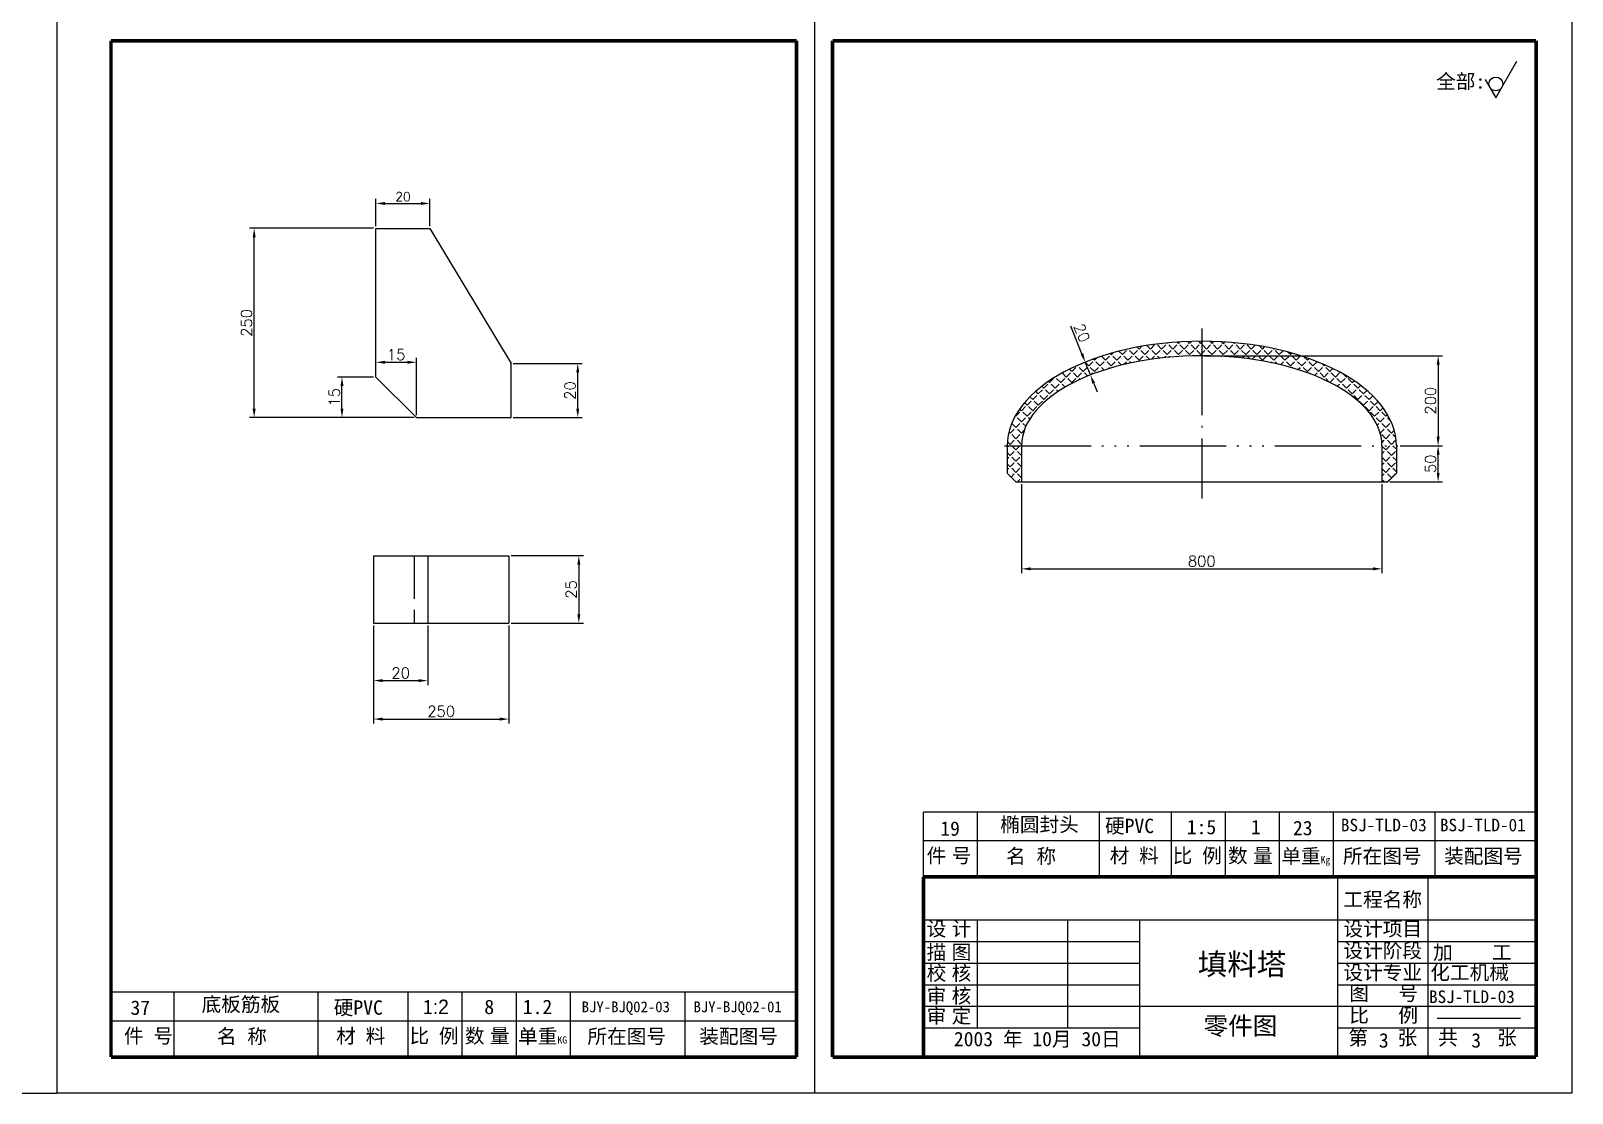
# Model space of a CAD drawing. Extents: x -699 to 795, y -2090 to -821.
# Drawn here: x -285.8 to 141.9, y -2090.2 to -1795.4 of the extents above; entities that cross this region are included whole.
import ezdxf

# ---------------------------------------------------------------- set-up
doc = ezdxf.new("R2010")
doc.units = 0
doc.header["$MEASUREMENT"] = 0
for name, pattern in [('ACAD_ISO02W100', [15, 12, -3]), ('ACAD_ISO04W100', [30.5, 24, -3, 0.5, -3]), ('ACAD_ISO05W100', [37.5, 24, -3, 0.5, -3, 0.5, -3, 0.5, -3])]:
    doc.linetypes.add(name, pattern=pattern)
doc.layers.get('DEFPOINTS').update_dxf_attribs({"linetype": 'CONTINUOUS'})
for name, color, linetype in [('中线', 1, 'ACAD_ISO04W100'), ('文字', 6, 'CONTINUOUS'), ('标注', 5, 'CONTINUOUS'), ('细线', 4, 'CONTINUOUS'), ('边框线', 7, 'CONTINUOUS')]:
    doc.layers.add(name, color=color, linetype=linetype)
doc.styles.get("Standard").update_dxf_attribs({"font": 'txt.shx'})
doc.styles.add('文字', font='SIMFANG.TTF', dxfattribs={"height": 5})
doc.dimstyles.new('ISO-25', dxfattribs={"dimtxt": 2.5, "dimasz": 2.5, "dimexe": 1.25, "dimexo": 0.625, "dimtad": 1, "dimdec": 4, "dimdsep": 46, "dimlunit": 6, "dimtxsty": 'Standard', "dimcen": 2.5, "dimadec": 0, "dimazin": 0, "dimtfac": 1, "dimtdec": 4, "dimtmove": 0, "dimatfit": 3, "dimfxl": 1, "dimtolj": 1, "dimtzin": 0, "dimarcsym": 0})
doc.dimstyles.get("Standard").update_dxf_attribs({"dimtxt": 2.5, "dimasz": 2.5, "dimexe": 1.25, "dimexo": 0.625, "dimtad": 1, "dimdec": 4, "dimdsep": 46, "dimlunit": 6, "dimtxsty": 'Standard', "dimcen": 2.5, "dimadec": 0, "dimazin": 0, "dimtfac": 1, "dimtdec": 4, "dimtmove": 0, "dimatfit": 3, "dimfxl": 1, "dimtolj": 1, "dimtzin": 0, "dimarcsym": 0})

# ---------------------------------------------------------------- blocks, each defined once
blk = doc.blocks.new('*D18')
at = {"layer": 'DEFPOINTS', "color": 0}
for p in [(93.55, -1910.55), (104.75, -1910.55), (90.75, -1920.55)]:
    blk.add_point(p, dxfattribs=at)
at = {"layer": '标注', "color": 0, "lineweight": -2}
for p, q in [((94.18, -1910.55), (106, -1910.55)), ((104.75, -1918.05), (104.75, -1913.05)), ((91.38, -1920.55), (106, -1920.55))]:
    blk.add_line(p, q, dxfattribs=at)
at = {"layer": '标注', "color": 0}
for points in [[(104.34, -1913.05), (105.17, -1913.05), (104.75, -1910.55)], [(104.34, -1918.05), (105.17, -1918.05), (104.75, -1920.55)]]:
    blk.add_solid(points, dxfattribs=at)
at = {"layer": '标注', "color": 0, "insert": (102.63, -1915.55), "char_height": 3, "attachment_point": 5, "rotation": 90}
blk.add_mtext('\\A1;50', dxfattribs=at)
blk = doc.blocks.new('*D19')
at = {"layer": 'DEFPOINTS', "color": 0}
for p in [(39.15, -1885.55), (94.18, -1910.55), (104.75, -1910.55)]:
    blk.add_point(p, dxfattribs=at)
at = {"layer": '标注', "color": 0, "lineweight": -2}
for p, q in [((39.78, -1885.55), (106, -1885.55)), ((104.75, -1888.05), (104.75, -1908.05)), ((94.8, -1910.55), (106, -1910.55))]:
    blk.add_line(p, q, dxfattribs=at)
at = {"layer": '标注', "color": 0}
for points in [[(104.34, -1888.05), (105.17, -1888.05), (104.75, -1885.55)], [(104.34, -1908.05), (105.17, -1908.05), (104.75, -1910.55)]]:
    blk.add_solid(points, dxfattribs=at)
at = {"layer": '标注', "color": 0, "insert": (102.63, -1898.05), "char_height": 3, "attachment_point": 5, "rotation": 90}
blk.add_mtext('\\A1;200', dxfattribs=at)
blk = doc.blocks.new('*D20')
at = {"layer": 'DEFPOINTS', "color": 0}
for p in [(-10.85, -1920.55), (89.15, -1920.55), (89.15, -1944.68)]:
    blk.add_point(p, dxfattribs=at)
at = {"layer": '标注', "color": 0, "lineweight": -2}
for p, q in [((-10.85, -1921.18), (-10.85, -1945.93)), ((89.15, -1921.18), (89.15, -1945.93)), ((-8.35, -1944.68), (86.65, -1944.68))]:
    blk.add_line(p, q, dxfattribs=at)
at = {"layer": '标注', "color": 0}
for points in [[(-8.35, -1944.27), (-8.35, -1945.1), (-10.85, -1944.68)], [(86.65, -1944.27), (86.65, -1945.1), (89.15, -1944.68)]]:
    blk.add_solid(points, dxfattribs=at)
at = {"layer": '标注', "color": 0, "insert": (39.15, -1942.56), "char_height": 3, "attachment_point": 5}
blk.add_mtext('\\A1;800', dxfattribs=at)
blk = doc.blocks.new('*D21')
at = {"layer": 'DEFPOINTS', "color": 0}
for p in [(6.82, -1887.33), (6.99, -1887.25), (8.42, -1890.83)]:
    blk.add_point(p, dxfattribs=at)
at = {"layer": '标注', "color": 0, "lineweight": -2}
for p, q in [((5.89, -1885), (2.84, -1877.34)), ((6.41, -1887.49), (5.65, -1887.79)), ((8.24, -1890.9), (6.82, -1887.33)), ((7.84, -1891.06), (7.08, -1891.36)), ((9.16, -1893.23), (10.09, -1895.55))]:
    blk.add_line(p, q, dxfattribs=at)
at = {"layer": '标注', "color": 0}
for points in [[(6.28, -1884.85), (5.5, -1885.16), (6.82, -1887.33)], [(9.55, -1893.07), (8.78, -1893.38), (8.24, -1890.9)]]:
    blk.add_solid(points, dxfattribs=at)
at = {"layer": '标注', "color": 0, "insert": (5.88, -1879.22), "char_height": 3, "attachment_point": 5, "rotation": 291.7104}
blk.add_mtext('\\A1;20', dxfattribs=at)
blk = doc.blocks.new('*D190')
at = {"layer": 'DEFPOINTS', "color": 0}
for p in [(-190.67, -1959.78), (-175.67, -1959.78), (-175.67, -1975.7)]:
    blk.add_point(p, dxfattribs=at)
at = {"layer": '标注', "color": 0, "lineweight": -2}
for p, q in [((-190.67, -1960.41), (-190.67, -1976.95)), ((-175.67, -1960.41), (-175.67, -1976.95)), ((-188.17, -1975.7), (-178.17, -1975.7))]:
    blk.add_line(p, q, dxfattribs=at)
at = {"layer": '标注', "color": 0}
for points in [[(-188.17, -1975.28), (-188.17, -1976.11), (-190.67, -1975.7)], [(-178.17, -1975.28), (-178.17, -1976.11), (-175.67, -1975.7)]]:
    blk.add_solid(points, dxfattribs=at)
at = {"layer": '标注', "color": 0, "insert": (-183.17, -1973.57), "char_height": 3, "attachment_point": 5}
blk.add_mtext('\\A1;20', dxfattribs=at)
blk = doc.blocks.new('*D191')
at = {"layer": 'DEFPOINTS', "color": 0}
for p in [(-190.67, -1960.72), (-153.17, -1959.78), (-153.17, -1986.37)]:
    blk.add_point(p, dxfattribs=at)
at = {"layer": '标注', "color": 0, "lineweight": -2}
for p, q in [((-190.67, -1961.35), (-190.67, -1987.62)), ((-153.17, -1960.41), (-153.17, -1987.62)), ((-188.17, -1986.37), (-155.67, -1986.37))]:
    blk.add_line(p, q, dxfattribs=at)
at = {"layer": '标注', "color": 0}
for points in [[(-188.17, -1985.95), (-188.17, -1986.79), (-190.67, -1986.37)], [(-155.67, -1985.95), (-155.67, -1986.79), (-153.17, -1986.37)]]:
    blk.add_solid(points, dxfattribs=at)
at = {"layer": '标注', "color": 0, "insert": (-171.92, -1984.24), "char_height": 3, "attachment_point": 5}
blk.add_mtext('\\A1;250', dxfattribs=at)
blk = doc.blocks.new('*D192')
at = {"layer": 'DEFPOINTS', "color": 0}
for p in [(-199.46, -1891.46), (-190.04, -1891.46), (-178.79, -1902.71)]:
    blk.add_point(p, dxfattribs=at)
at = {"layer": '标注', "color": 0, "lineweight": -2}
for p, q in [((-190.67, -1891.46), (-200.71, -1891.46)), ((-199.46, -1900.21), (-199.46, -1893.96)), ((-179.42, -1902.71), (-200.71, -1902.71))]:
    blk.add_line(p, q, dxfattribs=at)
at = {"layer": '标注', "color": 0}
for points in [[(-199.87, -1893.96), (-199.04, -1893.96), (-199.46, -1891.46)], [(-199.87, -1900.21), (-199.04, -1900.21), (-199.46, -1902.71)]]:
    blk.add_solid(points, dxfattribs=at)
at = {"layer": '标注', "color": 0, "insert": (-201.58, -1897.09), "char_height": 3, "attachment_point": 5, "rotation": 90}
blk.add_mtext('\\A1;15', dxfattribs=at)
blk = doc.blocks.new('*D193')
at = {"layer": 'DEFPOINTS', "color": 0}
for p in [(-178.79, -1887.37), (-190.04, -1891.46), (-178.79, -1902.71)]:
    blk.add_point(p, dxfattribs=at)
at = {"layer": '标注', "color": 0, "lineweight": -2}
for p, q in [((-190.04, -1890.84), (-190.04, -1886.12)), ((-178.79, -1902.09), (-178.79, -1886.12)), ((-187.54, -1887.37), (-181.29, -1887.37))]:
    blk.add_line(p, q, dxfattribs=at)
at = {"layer": '标注', "color": 0}
for points in [[(-187.54, -1886.96), (-187.54, -1887.79), (-190.04, -1887.37)], [(-181.29, -1886.96), (-181.29, -1887.79), (-178.79, -1887.37)]]:
    blk.add_solid(points, dxfattribs=at)
at = {"layer": '标注', "color": 0, "insert": (-184.42, -1885.25), "char_height": 3, "attachment_point": 5}
blk.add_mtext('\\A1;15', dxfattribs=at)
blk = doc.blocks.new('*D194')
at = {"layer": 'DEFPOINTS', "color": 0}
for p in [(-153.17, -1941.03), (-153.17, -1959.78), (-133.72, -1959.78)]:
    blk.add_point(p, dxfattribs=at)
at = {"layer": '标注', "color": 0, "lineweight": -2}
for p, q in [((-152.54, -1941.03), (-132.47, -1941.03)), ((-133.72, -1943.53), (-133.72, -1957.28)), ((-152.54, -1959.78), (-132.47, -1959.78))]:
    blk.add_line(p, q, dxfattribs=at)
at = {"layer": '标注', "color": 0}
for points in [[(-134.14, -1943.53), (-133.31, -1943.53), (-133.72, -1941.03)], [(-134.14, -1957.28), (-133.31, -1957.28), (-133.72, -1959.78)]]:
    blk.add_solid(points, dxfattribs=at)
at = {"layer": '标注', "color": 0, "insert": (-135.85, -1950.41), "char_height": 3, "attachment_point": 5, "rotation": 90}
blk.add_mtext('\\A1;25', dxfattribs=at)
blk = doc.blocks.new('*D195')
at = {"layer": 'DEFPOINTS', "color": 0}
for p in [(-223.83, -1850.21), (-190.04, -1850.21), (-178.79, -1902.71)]:
    blk.add_point(p, dxfattribs=at)
at = {"layer": '标注', "color": 0, "lineweight": -2}
for p, q in [((-190.67, -1850.21), (-225.08, -1850.21)), ((-223.83, -1900.21), (-223.83, -1852.71)), ((-179.42, -1902.71), (-225.08, -1902.71))]:
    blk.add_line(p, q, dxfattribs=at)
at = {"layer": '标注', "color": 0}
for points in [[(-224.25, -1852.71), (-223.41, -1852.71), (-223.83, -1850.21)], [(-224.25, -1900.21), (-223.41, -1900.21), (-223.83, -1902.71)]]:
    blk.add_solid(points, dxfattribs=at)
at = {"layer": '标注', "color": 0, "insert": (-225.96, -1876.46), "char_height": 3, "attachment_point": 5, "rotation": 90}
blk.add_mtext('\\A1;250', dxfattribs=at)
blk = doc.blocks.new('*D196')
at = {"layer": 'DEFPOINTS', "color": 0}
for p in [(-152.54, -1887.71), (-134.03, -1887.71), (-152.54, -1902.71)]:
    blk.add_point(p, dxfattribs=at)
at = {"layer": '标注', "color": 0, "lineweight": -2}
for p, q in [((-151.92, -1887.71), (-132.78, -1887.71)), ((-134.03, -1900.21), (-134.03, -1890.21)), ((-151.92, -1902.71), (-132.78, -1902.71))]:
    blk.add_line(p, q, dxfattribs=at)
at = {"layer": '标注', "color": 0}
for points in [[(-134.45, -1890.21), (-133.62, -1890.21), (-134.03, -1887.71)], [(-134.45, -1900.21), (-133.62, -1900.21), (-134.03, -1902.71)]]:
    blk.add_solid(points, dxfattribs=at)
at = {"layer": '标注', "color": 0, "insert": (-136.16, -1895.21), "char_height": 3, "attachment_point": 5, "rotation": 90}
blk.add_mtext('\\A1;20', dxfattribs=at)
blk = doc.blocks.new('*D197')
at = {"layer": 'DEFPOINTS', "color": 0}
for p in [(-175.04, -1843.31), (-190.04, -1850.21), (-175.04, -1850.21)]:
    blk.add_point(p, dxfattribs=at)
at = {"layer": '标注', "color": 0, "lineweight": -2}
for p, q in [((-190.04, -1849.59), (-190.04, -1842.06)), ((-187.54, -1843.31), (-177.54, -1843.31)), ((-175.04, -1849.59), (-175.04, -1842.06))]:
    blk.add_line(p, q, dxfattribs=at)
at = {"layer": '标注', "color": 0}
for points in [[(-187.54, -1842.89), (-187.54, -1843.72), (-190.04, -1843.31)], [(-177.54, -1842.89), (-177.54, -1843.72), (-175.04, -1843.31)]]:
    blk.add_solid(points, dxfattribs=at)
at = {"layer": '标注', "color": 0, "insert": (-182.54, -1841.43), "char_height": 2.5, "attachment_point": 5}
blk.add_mtext('\\A1;20', dxfattribs=at)

msp = doc.modelspace()

# ---------------------------------------------------------------- hatches: boundary and pattern name
at = {"layer": '标注'}
h = msp.add_hatch(dxfattribs=at)
h.set_pattern_fill('ANGLE', color=256, scale=8, angle=45, style=0)
h.set_pattern_definition([(45, (0, 235.0753), (-1.555635, 1.555635), [1.6, -0.6]), (135, (0, 235.0753), (-1.555635, -1.555635), [1.6, -0.6])])
edge = h.paths.add_edge_path()
edge.add_line((39.1528, -1885.55066), (39.1528, -1881.55066))
edge.add_ellipse((39.1528, -1910.55066), major_axis=(-54, 0), ratio=0.537037037, start_angle=270, end_angle=360)
edge.add_line((-14.8472, -1910.55066), (-10.8472, -1910.55066))
edge.add_ellipse((39.1528, -1910.55066), major_axis=(-50, 0), ratio=0.5, start_angle=270, end_angle=360, ccw=False)
edge = h.paths.add_edge_path()
edge.add_line((39.1528, -1881.55066), (39.1528, -1885.55066))
edge.add_ellipse((39.1528, -1910.55066), major_axis=(-50, 0), ratio=0.5, start_angle=180, end_angle=270, ccw=False)
edge.add_line((89.1528, -1910.55066), (93.1528, -1910.55066))
edge.add_ellipse((39.1528, -1910.55066), major_axis=(-54, 0), ratio=0.537037037, start_angle=180, end_angle=270)
h.paths.add_polyline_path([(-10.8472, -1910.55066), (-14.8472, -1910.55066), (-14.8472, -1918.15066), (-12.4472, -1920.55066), (-10.8472, -1920.55066)])
h.paths.add_polyline_path([(89.1528, -1920.55066), (90.7528, -1920.55066), (93.1528, -1918.15066), (93.1528, -1910.55066), (89.1528, -1910.55066)])

# ---------------------------------------------------------------- linework, layer by layer
at = {"layer": '中线'}
msp.add_line((39.1528, -1878.00646), (39.1528, -1925.14523), dxfattribs=at)
at = {"layer": '中线', "linetype": 'ACAD_ISO05W100'}
msp.add_line((-15.58227, -1910.55066), (93.55207, -1910.55066), dxfattribs=at)
at = {"layer": '中线', "linetype": 'ACAD_ISO02W100'}
msp.add_line((-179.41787, -1941.03483), (-179.41787, -1959.78483), dxfattribs=at)
at = {"layer": '文字'}
for p, q in [((120.74492, -1813.98371), (126.60309, -1803.83707)), ((117.81584, -1808.91039), (120.74492, -1813.98371)), ((131.94362, -2012.16404), (-38.05638, -2012.16404)), ((-38.05638, -2030.16404), (-38.05638, -2012.16404)), ((-23.05638, -2030.16404), (-23.05638, -2012.16404)), ((10.74883, -2030.16404), (10.74883, -2012.16404)), ((30.74883, -2030.16404), (30.74883, -2012.16404)), ((45.74883, -2030.16404), (45.74883, -2012.16404)), ((60.74883, -2030.16404), (60.74883, -2012.16404)), ((75.74883, -2030.16404), (75.74883, -2012.16404)), ((103.84623, -2012.16404), (103.84623, -2030.16404)), ((131.94362, -2020.16404), (-38.05638, -2020.16404)), ((76.94362, -2080.16404), (76.94362, -2030.16404)), ((101.94362, -2080.16404), (101.94362, -2030.16404)), ((131.94362, -2042.16404), (-38.05638, -2042.16404)), ((-23.05638, -2072.16404), (-23.05638, -2042.16404)), ((1.94362, -2072.16404), (1.94362, -2042.16404)), ((21.94362, -2080.16404), (21.94362, -2042.16404)), ((21.94362, -2048.16404), (-38.05638, -2048.16404)), ((131.94362, -2048.16404), (76.94362, -2048.16404)), ((21.94362, -2054.16404), (-38.05638, -2054.16404)), ((131.94362, -2054.16404), (76.94362, -2054.16404)), ((21.94362, -2060.16404), (-38.05638, -2060.16404)), ((131.94362, -2060.16404), (76.94362, -2060.16404)), ((-73.30638, -2062.16404), (-263.55638, -2062.16404)), ((-246.05638, -2080.16404), (-246.05638, -2062.16404)), ((-206.05638, -2080.16404), (-206.05638, -2062.16404)), ((-181.05638, -2080.16404), (-181.05638, -2062.16404)), ((-166.05638, -2080.16404), (-166.05638, -2062.16404)), ((-151.05638, -2080.16404), (-151.05638, -2062.16404)), ((-136.05638, -2080.16404), (-136.05638, -2062.16404)), ((-104.34138, -2062.16404), (-104.34138, -2080.16404)), ((-73.30638, -2070.16404), (-263.55638, -2070.16404)), ((131.94362, -2066.16404), (-38.05638, -2066.16404)), ((104.45043, -2069.32899), (127.64727, -2069.32899)), ((21.94362, -2072.16404), (-38.05638, -2072.16404)), ((131.94362, -2072.16404), (76.94362, -2072.16404))]:
    msp.add_line(p, q, dxfattribs=at)
msp.add_circle((120.74492, -1810.14418), 1.91977, dxfattribs=at)
at = {"layer": '细线'}
for p, q in [((-278.55638, -1496.16404), (-278.55638, -2090.16404)), ((-278.55638, -1496.16404), (-278.55638, -2090.16404)), ((-68.30638, -1496.16404), (-68.30638, -2090.16404)), ((141.94362, -2090.16404), (141.94362, -1496.16404)), ((-699.05638, -2090.16404), (-278.55638, -2090.16404)), ((141.94362, -2090.16404), (-278.55638, -2090.16404))]:
    msp.add_line(p, q, dxfattribs=at)
at = {"layer": '边框线'}
for p, q in [((-190.04287, -1891.46448), (-190.04287, -1850.21448)), ((-190.04287, -1850.21448), (-175.04287, -1850.21448)), ((-175.04287, -1850.21448), (-152.54287, -1887.71448)), ((-152.54287, -1902.71448), (-152.54287, -1887.71448)), ((-190.04287, -1891.46448), (-178.79287, -1902.71448)), ((-178.79287, -1902.71448), (-152.54287, -1902.71448)), ((-14.8472, -1910.55066), (-14.8472, -1918.15066)), ((-10.8472, -1910.55066), (-10.8472, -1920.55066)), ((89.1528, -1910.55066), (89.1528, -1920.55066)), ((93.1528, -1910.55066), (93.1528, -1918.15066)), ((-14.8472, -1918.15066), (-12.4472, -1920.55066)), ((-12.4472, -1920.55066), (90.7528, -1920.55066)), ((93.1528, -1918.15066), (90.7528, -1920.55066)), ((-190.66787, -1941.03483), (-153.16787, -1941.03483)), ((-190.66787, -1941.03483), (-190.66787, -1959.78483)), ((-175.66787, -1941.03483), (-175.66787, -1959.78483)), ((-153.16787, -1941.03483), (-153.16787, -1959.78483)), ((-190.66787, -1959.78483), (-153.16787, -1959.78483))]:
    msp.add_line(p, q, dxfattribs=at)
at = {"layer": '边框线', "const_width": 1}
for points in [[(-73.30638, -1798.16404), (-263.55638, -1798.16404)], [(-263.55638, -2080.16404), (-263.55638, -1798.16404)], [(-73.30638, -2080.16404), (-73.30638, -1798.16404)], [(-63.30638, -2080.16404), (-63.30638, -1798.16404)], [(131.94362, -1798.16404), (-63.30638, -1798.16404)], [(131.94362, -2080.16404), (131.94362, -1798.16404)], [(131.94362, -2030.16404), (-38.05638, -2030.16404)], [(-38.05638, -2030.16404), (-38.05638, -2080.16404)], [(-73.30638, -2080.16404), (-263.55638, -2080.16404)], [(131.94362, -2080.16404), (-63.30638, -2080.16404)]]:
    msp.add_lwpolyline(points, dxfattribs=at)
at = {"layer": '边框线'}
for major_axis, ratio in [((-54, 0), 0.537037037), ((-50, 0), 0.5)]:
    msp.add_ellipse((39.1528, -1910.55066), major_axis=major_axis, ratio=ratio, start_param=3.141592654, end_param=6.283185307, dxfattribs=at)

# ---------------------------------------------------------------- texts
at = {"layer": '文字', "style": '文字'}
for s, insert, char_height, width, attachment_point in [('全部:', (104.1884, -1807.44188), 4, 20.2861, 1), ('椭圆封头', (-16.77583, -2013.61629), 4, 42.4102, 1), ('硬PVC', (12.29608, -2014.00532), 4, 27.3113, 1), ('1:5', (35.00075, -2014.32581), 4, 15.543, 1), ('1', (52.78331, -2014.32581), 4, 15.543, 1), ('23', (64.45906, -2014.59726), 4, 27.3113, 1), ('BSJ-TLD-03', (77.75722, -2014.01727), 3.5, 85, 1), ('BSJ-TLD-01', (105.24756, -2014.01727), 3.5, 85, 1), ('19', (-33.41423, -2014.7533), 4, 15, 1), ('\\fￋￎￌ￥|b0|i0|c134|p2;件 号', (-37.20589, -2022.26241), 4, 18.2593, 1), ('\\fￋￎￌ￥|b0|i0|c134|p2;名  称', (-15.15225, -2022.38597), 4, 23.3386, 1), ('材 料', (13.59091, -2022.26241), 4, 18.2593, 1), ('比 例', (31.07486, -2022.26241), 4, 18.2593, 1), ('\\fￋￎￌ￥|b0|i0|c134|p2;数 量', (46.45173, -2022.26241), 4, 18.2593, 1), ('单重{\\H0.5x;Kg}', (61.21252, -2022.38597), 4, 23.3386, 1), ('所在图号', (78.32145, -2022.38597), 4, 23.3386, 1), ('装配图号', (106.41885, -2022.38597), 4, 23.3386, 1), ('工程名称{\\fSimSun|b0|i0|c134|p2;}', (78.45482, -2034.41744), 4, 26.5308, 1), ('\\fￋￎￌ￥|b0|i0|c134|p2;设 计', (-37.20589, -2042.54005), 4, 18.2593, 1), ('设计项目{\\fSimSun|b0|i0|c134|p2;}', (78.45482, -2042.55612), 4, 26.5308, 1), ('\\fￋￎￌ￥|b0|i0|c134|p2;描 图', (-37.20589, -2049.051), 4, 18.2593, 1), ('设计阶段{\\fSimSun|b0|i0|c134|p2;}', (78.45482, -2048.602), 4, 26.5308, 1), ('加    工', (114.24993, -2053.52687), 4, 34.1946, 8), ('填料塔', (38.04035, -2051.36134), 6, 49.7004, 1), ('\\fￋￎￌ￥|b0|i0|c134|p2;校 核', (-37.20589, -2054.86434), 4, 18.2593, 1), ('设计专业{\\fSimSun|b0|i0|c134|p2;}', (78.45482, -2054.68529), 4, 26.5308, 1), ('化工机械{\\fSimSun|b0|i0|c134|p2;}', (102.56667, -2054.66479), 4, 34.1946, 1), ('\\fￋￎￌ￥|b0|i0|c134|p2;审 核', (-37.20589, -2061.14275), 4, 18.2593, 1), ('图   号{\\fSimSun|b0|i0|c134|p2;}', (80.0839, -2060.43805), 4, 26.5308, 1), ('BSJ-TLD-03', (102.21552, -2061.66326), 3.5, 85, 1), ('37', (-258.1479, -2064.43567), 4, 15, 1), ('底板筋板', (-238.42676, -2063.50917), 4, 42.4102, 1), ('硬PVC', (-201.74509, -2064.41269), 4, 27.3113, 1), ('1\\fￋￎￌ￥|b0|i0|c0|p2;:\\fￋￎￌ￥|b0|i0|c134|p2;2', (-176.98765, -2064.21869), 4, 15.543, 1), ('8', (-159.95785, -2064.21869), 4, 15.543, 1), ('1.2', (-149.26137, -2064.21869), 4, 15.543, 1), ('BJY-BJQ02-03', (-132.93134, -2064.71443), 3, 85, 1), ('BJY-BJQ02-01', (-101.8963, -2064.71443), 3, 85, 1), ('比   例{\\fSimSun|b0|i0|c134|p2;}', (80.0839, -2066.50709), 4, 26.5308, 1), ('\\fￋￎￌ￥|b0|i0|c134|p2;审 定', (-37.20589, -2066.72356), 4, 18.2593, 1), ('零件图', (39.65931, -2068.9793), 5, 49.7004, 1), ('件 号', (-259.95279, -2072.26241), 4, 18.2593, 1), ('\\fￋￎￌ￥|b0|i0|c134|p2;名  称', (-234.17612, -2072.38597), 4, 23.3386, 1), ('材 料', (-201.0702, -2072.26241), 4, 18.2593, 1), ('比 例', (-180.73034, -2072.26241), 4, 18.2593, 1), ('\\fￋￎￌ￥|b0|i0|c134|p2;数 量', (-165.35347, -2072.26241), 4, 18.2593, 1), ('单重\\H2;KG', (-150.59268, -2072.38597), 4, 23.3386, 1), ('所在图号', (-131.33497, -2072.38597), 4, 23.3386, 1), ('装配图号', (-100.29993, -2072.38597), 4, 23.3386, 1), ('第   张{\\fSimSun|b0|i0|c134|p2;}', (79.85117, -2072.7855), 4, 26.5308, 1), ('3', (88.29083, -2073.51725), 4, 13.6275, 1), ('共    张{\\fSimSun|b0|i0|c134|p2;}', (104.75286, -2072.7855), 4, 27.9271, 1), ('3', (113.94263, -2073.51725), 4, 13.6275, 1)]:
    msp.add_mtext(s, dxfattribs=dict(at, insert=insert, char_height=char_height, width=width, attachment_point=attachment_point))
at = {"layer": '文字', "insert": (-29.64496, -2073.14282), "char_height": 4, "width": 59.7231, "attachment_point": 1}
msp.add_mtext('{\\fFangSong_GB2312|b0|i0|c134|p49;2003 年 10月 30日}', dxfattribs=at)

# ---------------------------------------------------------------- dimensions: what is measured, and where the dimension line sits
at = {"layer": '标注'}
dim = msp.add_linear_dim(base=(-175.04287, -1843.30553), p1=(-190.04287, -1850.21448), p2=(-175.04287, -1850.21448), text='20', dimstyle='Standard', dxfattribs=at)
dim.commit()
dim.dimension.update_dxf_attribs({"geometry": '*D197', "text_midpoint": (-182.54287, -1841.43053)})
for base, p1, p2, text, picture, middle in [((-223.83003, -1850.21448), (-178.79287, -1902.71448), (-190.04287, -1850.21448), '250', '*D195', (-225.95503, -1876.46448)), ((104.75287, -1910.55066), (39.1528, -1885.55066), (94.17707, -1910.55066), '200', '*D19', (102.62787, -1898.05066)), ((-134.03215, -1887.71448), (-152.54287, -1902.71448), (-152.54287, -1887.71448), '20', '*D196', (-136.15715, -1895.21448)), ((-199.45783, -1891.46448), (-178.79287, -1902.71448), (-190.04287, -1891.46448), '15', '*D192', (-201.58283, -1897.08948)), ((104.75287, -1910.55066), (90.7528, -1920.55066), (93.55207, -1910.55066), '50', '*D18', (102.62787, -1915.55066)), ((-133.72174, -1959.78483), (-153.16787, -1941.03483), (-153.16787, -1959.78483), '25', '*D194', (-135.84674, -1950.40983))]:
    dim = msp.add_linear_dim(base=base, p1=p1, p2=p2, angle=90, text=text, dimstyle='ISO-25', override={"dimtxt": 3, "dimcen": 3}, dxfattribs=at)
    dim.commit()
    dim.dimension.update_dxf_attribs({"geometry": picture, "text_midpoint": middle})
dim = msp.add_aligned_dim(p1=(8.41647, -1890.83216), p2=(6.99213, -1887.25482), distance=0.18997, text='20', dimstyle='ISO-25', override={"dimtxt": 3, "dimcen": 3}, dxfattribs=at)
dim.commit()
dim.dimension.update_dxf_attribs({"geometry": '*D21', "text_midpoint": (5.87682, -1879.22263)})
for base, p1, p2, text, picture, middle in [((-178.79287, -1887.37295), (-190.04287, -1891.46448), (-178.79287, -1902.71448), '15', '*D193', (-184.41787, -1885.24795)), ((89.1528, -1944.68346), (-10.8472, -1920.55066), (89.1528, -1920.55066), '800', '*D20', (39.1528, -1942.55846)), ((-175.66787, -1975.69703), (-190.66787, -1959.78483), (-175.66787, -1959.78483), '20', '*D190', (-183.16787, -1973.57203)), ((-153.16787, -1986.36932), (-190.66787, -1960.72233), (-153.16787, -1959.78483), '250', '*D191', (-171.91787, -1984.24432))]:
    dim = msp.add_linear_dim(base=base, p1=p1, p2=p2, text=text, dimstyle='ISO-25', override={"dimtxt": 3, "dimcen": 3}, dxfattribs=at)
    dim.commit()
    dim.dimension.update_dxf_attribs({"geometry": picture, "text_midpoint": middle})

doc.saveas('drawing.dxf')
